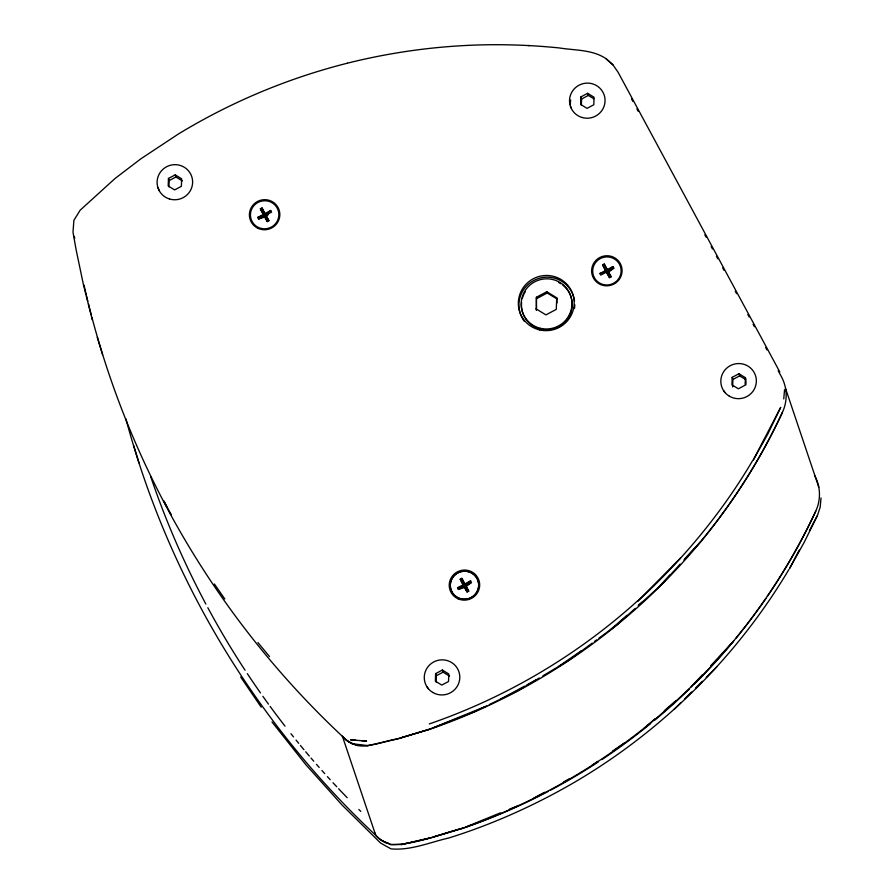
<?xml version="1.0" encoding="UTF-8"?>
<svg xmlns="http://www.w3.org/2000/svg" width="894" height="894" viewBox="0 0 894 894"><rect width="100%" height="100%" fill="white"/><g stroke="black" fill="none" stroke-linecap="round" stroke-linejoin="round"><path stroke-width="1.34" d="M168.463 178.442L168.195 185.974L174.643 189.908L181.381 186.321L181.65 178.8L175.202 174.866L168.463 178.442L169.178 180.577L168.955 186.835M435.624 673.629L435.356 681.15L441.804 685.083L448.542 681.496L448.81 673.975L442.362 670.042L435.624 673.629L436.339 675.752L436.116 682.01M536.411 297.255L536.422 310.106L536.411 297.255L546.782 291.735L556.716 297.791L557.007 302.921M556.716 297.791L556.291 309.369L545.932 314.889L535.998 308.832M580.888 96.898L580.608 104.419L587.067 108.353L593.795 104.766L594.074 97.245L587.615 93.311L580.888 96.898L581.603 99.022L581.368 105.291M732.197 377.335L731.918 384.856L738.377 388.789L745.104 385.202L745.384 377.681L738.925 373.748L732.197 377.335L732.912 379.458L732.633 386.979M745.909 384.822L746.043 381.067M784.552 389.706L783.759 398.892M821.005 497.958L820.2 507.166L817.284 515.939M260.377 208.816L264.624 217.086L265.384 214.616L261.998 207.956L260.377 208.816L267.272 221.6L268.904 220.74L265.887 215.141L271.575 212.113L270.714 210.515L265.026 213.543M602.612 264.881L606.847 273.151L607.249 269.608L604.232 264.009L602.612 264.881L609.507 277.665L611.127 276.805L608.11 271.206L613.809 268.178L612.949 266.568L607.249 269.608M799.225 550.134L789.603 568.428L804.164 542.39L817.172 515.994L809.483 530.634M752.435 460.902C721.626 513.178 682.334 560.281 637.634 601.249L680.457 558.135M788.955 569.433C737.192 656.408 663.225 729.85 576.105 781.345C535.998 804.79 493.399 824.056 449.034 837.924C429.925 842.26 410.927 850.675 391.036 848.875L380.643 843.098L342.223 805.203L305.927 764.783L271.988 721.972M680.189 564.103L660.7 585.447L638.372 605.551M683.91 560.046L700.617 541.742A602.791 593.448 -18.6 0 0 782.418 412.357A40.699 40.062 -18.6 0 0 781.434 376.743L778.138 370.641M814.725 475.664A40.699 40.062 -18.6 0 1 815.708 511.279A602.791 593.448 -18.6 0 1 733.907 640.663C662.365 726.151 567.724 791.805 462.366 828.325C438.82 834.314 415.464 844.931 390.823 844.562C385.895 842.371 380.542 840.785 376.843 836.628A5.085 5.006 -18.6 0 1 375.167 833.174M657.805 588.051L669.908 574.965M684.793 558.862L700.617 541.742M691.096 686.972L702.259 674.892M710.641 665.84L733.907 640.663M674.054 709.467L680.882 702.65M684.782 698.762L691.61 691.956M695.521 688.067L702.349 681.262M706.249 677.373L716.988 666.667M635.276 608.345L616.659 625.096L598.891 638.204M637.467 600.969C577.267 655.347 505.982 697.499 429.276 723.939M610.323 629.778L626.94 615.351M638.361 605.428L642.518 601.818M643.613 728.688L655.034 718.776M664.376 710.663L675.808 700.74M263.406 217.477L258.567 219.041L257.707 217.443L264.624 215.208L270.714 210.515M258.567 219.041L264.255 216.013L264.624 217.086L265.484 216.806L268.379 214.571M609.507 277.665L606.49 272.078L600.79 275.106L599.93 273.508L606.847 271.262L612.949 266.568M606.49 272.078L606.847 273.151L607.719 272.86L613.809 268.178M457.538 587.839L464.455 585.592L470.557 580.899L471.417 582.497L465.316 587.19L458.398 589.437L457.538 587.839L463.237 584.799L460.209 579.211L461.84 578.34L466.087 586.609L464.455 587.47L463.237 584.799M592.23 643.121L568.908 660.32L542.837 675.886M594.454 641.479L596.667 639.847M558.638 666.443L581.502 650.62M591.929 765.365L597.65 761.409M612.513 751.116L623.945 743.205M539.272 678.01L517.939 690.749L489.253 704.606M500.495 699.175L524.487 686.179M526.879 684.882L536.478 679.675M533.785 798.096L544.58 792.24M563.768 781.848L569.769 778.596M169.178 180.577L175.906 176.99L182.365 180.923M257.707 217.443L263.395 214.415M264.244 216.437L265.864 215.566L268.904 220.74M264.624 217.086L266.244 216.214L265.887 215.141M581.603 99.022L588.33 95.434L593.717 98.72M536.847 298.529L547.206 292.997L557.141 299.054M599.93 273.508L605.629 270.48M606.467 272.502L608.099 271.631L611.127 276.805M606.847 273.151L608.479 272.279L608.11 271.206M732.912 379.458L739.64 375.871L746.099 379.805L745.384 377.681M464.858 583.938L470.557 580.899M458.398 589.437L464.098 586.397L467.115 591.996L468.735 591.124L465.718 585.536L471.417 582.497M460.209 579.211L464.075 586.822L465.707 585.961L468.735 591.124M436.339 675.752L443.078 672.165L449.526 676.099M486.749 705.813L474.278 711.836L429.075 729.403L396.4 739.159M432.171 728.208L485.174 706.573M465.461 827.129L500.372 812.881M509.424 809.182L518.464 805.494M400.881 737.818L429.723 729.158M434.171 836.739L463.014 828.079M347.341 63.206C287.924 78.191 230.786 102.128 178.442 133.977L140.961 158.741L115.17 178.387L80.169 210.191L73.9 220.326L72.995 232.138L76.124 249.772L83.477 284.918L92.305 319.918M347.33 63.206C392.041 51.986 438.004 45.795 484.09 44.823C509.211 44.354 534.366 45.393 559.365 47.952C574.998 50.477 592.197 49.461 605.897 58.568L612.803 64.692L618.089 72.258L779.87 372.094M397.417 738.846C380.866 741.439 361.031 752.413 345.967 739.841M430.707 837.767L401.171 844.551L390.801 844.528L381.347 840.427M401.44 844.618L430.472 837.98L464.243 827.833A602.791 593.448 -18.6 0 0 548.178 791.425M528.332 45.538L529.483 45.583M355.901 740.266L350.56 739.874L366.574 741.048L361.243 740.657M368.149 745.708L351.823 743.64L345.766 739.494A910.55 896.436 -18.6 0 1 91.903 317.281M387.84 842.908L385.113 842.561L379.056 838.416A910.55 896.436 -18.6 0 1 125.909 418.873M375.659 835.074L342.357 736.12A5.085 5.006 -18.6 0 0 343.441 737.617L348.057 741.506L357.511 745.607L367.881 745.63L397.182 739.059L430.953 728.912A602.791 593.448 -18.6 0 0 782.429 412.346M605.92 58.591L612.893 64.815M257.919 642.551L269.507 656.565M214.37 583.994L224.819 598.991M261.238 707.21L240.642 676.993M723.704 390.678L724.978 392.567M427.131 686.972L428.416 688.849M464.075 586.822L467.115 591.996M169.525 512.061L171.112 514.665L163.915 501.031L166.776 506.999M631.589 99.022L632.918 101.48M636.897 108.856L638.227 111.314M704.841 234.798L706.171 237.256M711.155 246.487L712.473 248.945M716.452 256.321L717.781 258.779M722.71 267.909L724.039 270.368M735.281 291.221L736.611 293.668M747.853 314.52L749.183 316.968M753.139 324.298L754.447 326.746M765.633 347.475L766.951 349.912M606.847 271.262L607.719 272.86M264.624 215.208L265.484 216.806M464.455 585.592L465.316 587.19M264.255 216.013L267.272 221.6M604.232 264.009L608.099 271.631M461.84 578.34L465.707 585.961M261.998 207.956L265.864 215.566M570.45 106.14L571.322 108.252M158.026 187.695L159.333 190.847M785.502 388.287L818.792 487.208M738.925 373.748L739.64 375.871M587.615 93.311L588.33 95.434M546.782 291.735L547.206 292.997M465.718 585.536L466.087 586.609L463.595 585.872L465.215 585.011L464.455 587.47L464.098 586.397M442.362 670.042L443.078 672.165M175.202 174.866L175.906 176.99M133.687 445.547L139.017 462.891M97.267 337.329L102.598 354.672M74.37 236.407L74.683 238.575M815.719 511.267A602.791 593.448 -18.6 0 1 767.421 596.197M765.867 598.466A602.791 593.448 -18.6 0 1 735.974 638.238M733.326 641.456A602.791 593.448 -18.6 0 1 694.336 684.134M689.453 688.928A602.791 593.448 -18.6 0 1 654.911 720.039M650.687 723.537A602.791 593.448 -18.6 0 1 601.863 759.587M598.365 761.9A602.791 593.448 -18.6 0 1 550.626 790.128M360.796 811.406A880.031 866.387 -18.6 0 1 358.84 809.461M347.207 797.716A880.031 866.387 -18.6 0 1 338.647 788.776M336.77 786.776A880.031 866.387 -18.6 0 1 333.015 782.753M330.221 779.713A880.031 866.387 -18.6 0 1 327.439 776.662M324.678 773.601A880.031 866.387 -18.6 0 1 321.929 770.527M319.192 767.432A880.031 866.387 -18.6 0 1 316.465 764.336M313.749 761.219A880.031 866.387 -18.6 0 1 311.056 758.09M309.279 756A880.031 866.387 -18.6 0 1 305.726 751.787M303.949 749.686A880.031 866.387 -18.6 0 1 300.44 745.451M298.697 743.316A880.031 866.387 -18.6 0 1 296.093 740.12M293.5 736.913A880.031 866.387 -18.6 0 1 290.93 733.683M284.996 726.129A880.031 866.387 -18.6 0 1 270.1 706.372M268.479 704.148A880.031 866.387 -18.6 0 1 262.87 696.325M260.489 692.951A880.031 866.387 -18.6 0 1 247.336 673.651M245.068 670.221A880.031 866.387 -18.6 0 1 207.821 607.708M205.877 604.076A880.031 866.387 -18.6 0 1 150.829 476.994M562.896 285.164A25.434 25.043 -18.6 0 1 556.437 327.874A25.434 25.043 -18.6 0 1 521.604 302.206M522.297 298.518A25.434 25.043 -18.6 0 1 525.326 291.634M558.672 282.448A25.434 25.043 -18.6 0 1 560.851 283.711M91.199 314.61A910.55 896.436 -18.6 0 1 88.484 303.926M87.824 301.244A910.55 896.436 -18.6 0 1 86.528 295.88M86.204 294.539A910.55 896.436 -18.6 0 1 84.036 285.141M570.428 104.788A17.802 17.534 -18.6 0 1 570.696 100.016M574.775 304.72A27.982 27.546 -18.6 0 1 574.473 308.508M524.275 321.225A27.982 27.546 -18.6 0 1 536.456 279.241A27.982 27.546 -18.6 0 1 574.529 300.876M780.652 407.463L767.745 434.171L753.184 460.209L780.652 407.463M265.384 214.616L263.752 215.488L266.244 216.214L265.384 214.616M607.618 270.681L605.987 271.553L608.479 272.279L607.618 270.681M261.551 228.518A14.248 14.025 -18.6 0 0 278.202 210.436A14.248 14.025 -18.6 0 0 254.164 205.385A14.248 14.025 -18.6 0 0 261.551 228.518M461.427 599.014A14.248 14.025 -18.6 0 0 478.078 580.932A14.248 14.025 -18.6 0 0 454.029 575.881A14.248 14.025 -18.6 0 0 461.427 599.014M461.393 598.902A14.248 14.025 -18.6 0 0 478.044 580.821A14.248 14.025 -18.6 0 0 453.996 575.77A14.248 14.025 -18.6 0 0 461.393 598.902M603.819 284.683A14.248 14.025 -18.6 0 0 620.47 266.602A14.248 14.025 -18.6 0 0 596.421 261.551A14.248 14.025 -18.6 0 0 603.819 284.683M540.702 328.366A25.434 25.043 -18.6 0 0 570.886 296.484A25.434 25.043 -18.6 0 0 528.075 286.873A25.434 25.043 -18.6 0 0 540.702 328.366M169.491 198.993A17.802 17.534 -18.6 0 0 192.221 178.286A17.802 17.534 -18.6 0 0 162.876 169.357A17.802 17.534 -18.6 0 0 169.491 198.993M258.288 228.462A15.265 15.03 -18.6 0 0 279.788 213.152A15.265 15.03 -18.6 0 0 255.785 202.536A15.265 15.03 -18.6 0 0 258.288 228.462M581.905 117.449A17.802 17.534 -18.6 0 0 604.646 96.742A17.802 17.534 -18.6 0 0 575.3 87.813A17.802 17.534 -18.6 0 0 581.905 117.449M539.741 329.942A27.982 27.546 -18.6 0 0 573.054 294.986A27.982 27.546 -18.6 0 0 526.018 284.247A27.982 27.546 -18.6 0 0 539.741 329.942M600.511 284.527A15.265 15.03 -18.6 0 0 622.023 269.206A15.265 15.03 -18.6 0 0 598.019 258.601A15.265 15.03 -18.6 0 0 600.511 284.527M729.292 396.154A17.802 17.534 -18.6 0 0 756.358 381.403A17.802 17.534 -18.6 0 0 730.119 365.747A17.802 17.534 -18.6 0 0 729.292 396.154M458.119 598.846A15.265 15.03 -18.6 0 0 479.62 583.536A15.265 15.03 -18.6 0 0 455.616 572.92A15.265 15.03 -18.6 0 0 458.119 598.846M432.73 692.437A17.802 17.534 -18.6 0 0 459.795 677.697A17.802 17.534 -18.6 0 0 433.556 662.041A17.802 17.534 -18.6 0 0 432.73 692.437"/></g></svg>
